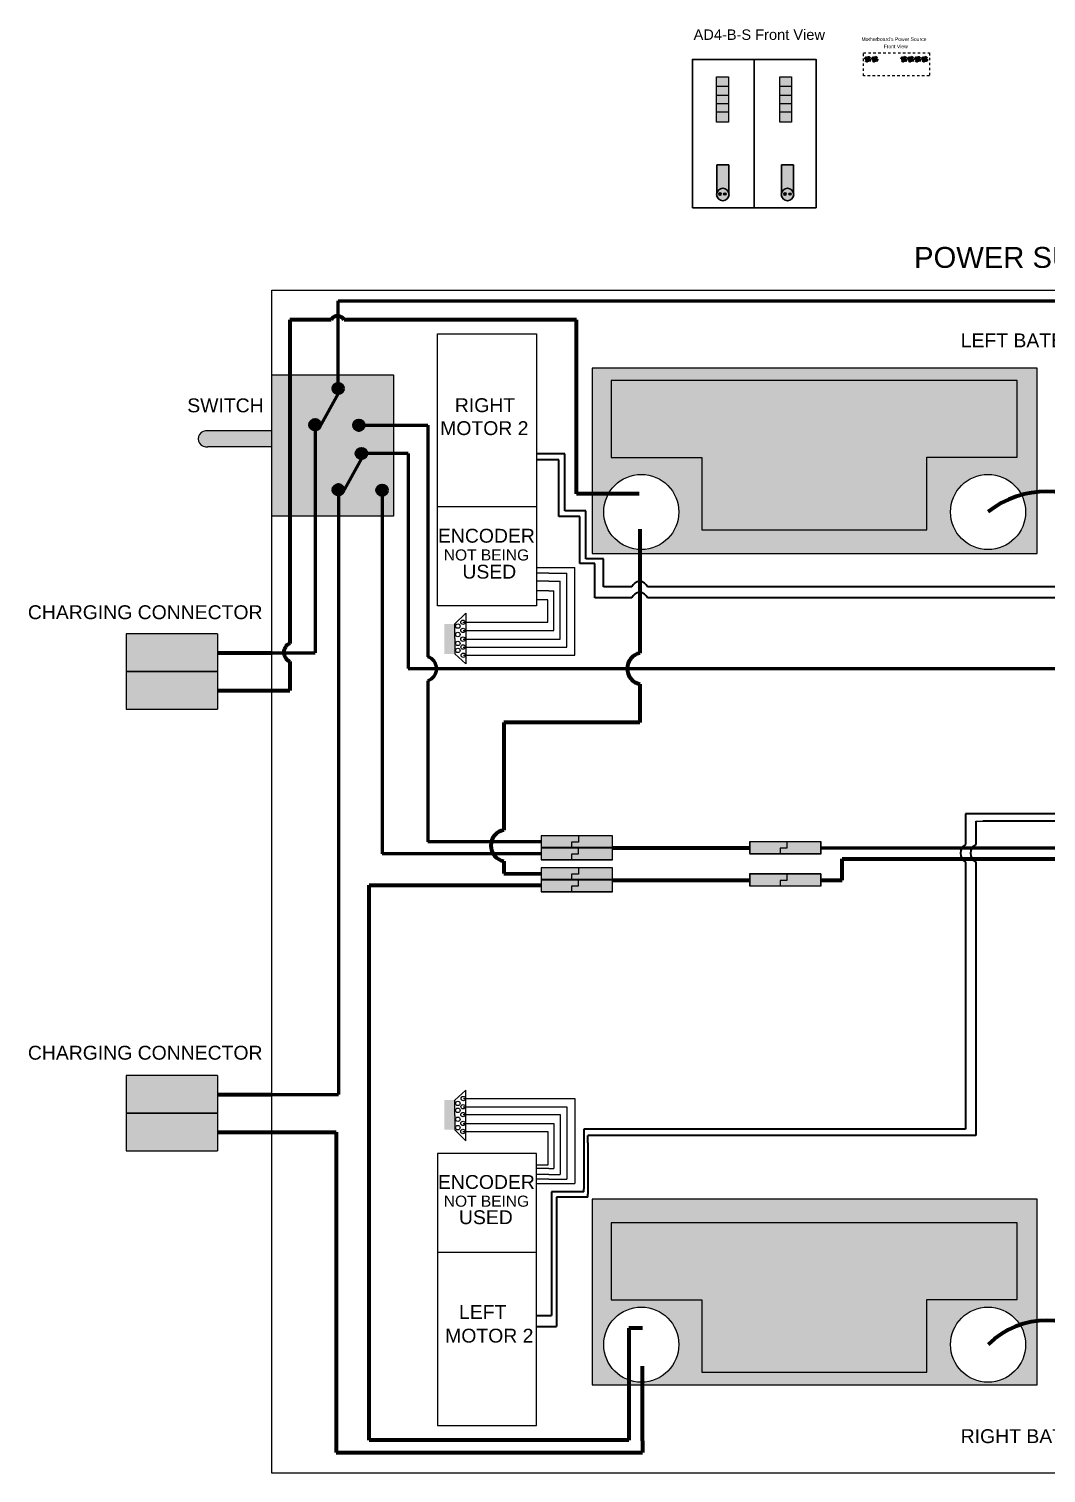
# Model space of a CAD drawing. Header units: inches. Extents: x -5 to 130, y -68 to 69.
# Drawn here: x -5.4 to 35.8, y -66.6 to -8.2 of the extents above; entities that cross this region are included whole.
import ezdxf

# ---------------------------------------------------------------- set-up
doc = ezdxf.new("R2010")
doc.units = ezdxf.units.IN
doc.header["$LTSCALE"] = 0.002
doc.header["$MEASUREMENT"] = 0
doc.linetypes.add('ACAD_ISO03W100', pattern=[30, 12, -18])
for name, color, linetype in [('12VDC', 2, 'Continuous'), ('5VDC', 1, 'Continuous'), ('Battery', 4, 'Continuous'), ('Black GND', 250, 'Continuous'), ('CHARGING CONNECTORS', 250, 'Continuous'), ('Connectors', 250, 'Continuous'), ('encoder wires', 250, 'Continuous'), ('FrontView MB Power Converter', 7, 'ACAD_ISO03W100'), ('MOTOR + ENCODER', 251, 'Continuous'), ('MOTOR CONTROL WIRES', 1, 'Continuous'), ('SWITCH', 251, 'Continuous'), ('Texts', 6, 'Continuous'), ('White Wire Cape', 251, 'Continuous')]:
    doc.layers.add(name, color=color, linetype=linetype)
for name, color, linetype, lineweight in [('12VDC Blue', 5, 'Continuous', 30), ('24VDC', 1, 'Continuous', 60), ('AD4-BS', 250, 'Continuous', 30), ('BATTERY WIRE', 1, 'Continuous', 90), ('tape', 8, 'Continuous', 90)]:
    doc.layers.add(name, color=color, linetype=linetype, lineweight=lineweight)
doc.styles.get("Standard").update_dxf_attribs({"font": 'arial.ttf'})

msp = doc.modelspace()

# ---------------------------------------------------------------- hatches: boundary and pattern name
at = {"layer": '12VDC'}
h = msp.add_hatch(color=256, dxfattribs=at)
h.dxf.hatch_style = 1
h.paths.add_polyline_path([(31.01, -9.418, 1), (30.768, -9.418, 1)])
at = {"layer": '24VDC'}
h = msp.add_hatch(color=7, dxfattribs=at)
h.dxf.hatch_style = 1
h.paths.add_polyline_path([(28.467, -9.418, 1), (28.71, -9.418, 1)])
at = {"layer": '24VDC', "true_color": 0x000000}
h = msp.add_hatch(color=18, dxfattribs=at)
h.dxf.hatch_style = 1
h.paths.add_polyline_path([(28.753, -9.418, 1), (28.996, -9.418, 1)])
at = {"layer": '24VDC', "true_color": 0x000000, "transparency": 33554687}
h = msp.add_hatch(color=18, dxfattribs=at)
h.dxf.hatch_style = 1
h.paths.add_polyline_path([(7.368, -22.736, 1), (6.953, -22.736, 1)])
h = msp.add_hatch(color=18, dxfattribs=at)
h.dxf.hatch_style = 1
h.paths.add_polyline_path([(6.434, -24.202, 1), (6.018, -24.202, 1)])
h = msp.add_hatch(color=18, dxfattribs=at)
h.dxf.hatch_style = 1
h.paths.add_polyline_path([(8.205, -24.222, 1), (7.79, -24.222, 1)])
h = msp.add_hatch(color=18, dxfattribs=at)
h.dxf.hatch_style = 1
h.paths.add_polyline_path([(8.311, -25.366, 1), (7.895, -25.366, 1)])
h = msp.add_hatch(color=18, dxfattribs=at)
h.dxf.hatch_style = 1
h.paths.add_polyline_path([(7.376, -26.833, 1), (6.96, -26.833, 1)])
h = msp.add_hatch(color=18, dxfattribs=at)
h.dxf.hatch_style = 1
h.paths.add_polyline_path([(9.147, -26.852, 1), (8.732, -26.852, 1)])
at = {"layer": '5VDC'}
h = msp.add_hatch(color=256, dxfattribs=at)
h.dxf.hatch_style = 1
h.paths.add_polyline_path([(30.172, -9.418, 1), (29.93, -9.418, 1)])
at = {"layer": 'AD4-BS', "true_color": 0xc7c8ca}
h = msp.add_hatch(color=9, dxfattribs=at)
h.dxf.hatch_style = 1
h.paths.add_polyline_path([(22.965, -13.691), (22.485, -13.691), (22.485, -14.819, -0.74174), (22.965, -14.819)])
h.paths.add_polyline_path([(25.583, -13.691), (25.103, -13.691), (25.103, -14.819, -0.74174), (25.583, -14.819)])
h.paths.add_polyline_path([(22.976, -14.891, 1), (22.474, -14.891, 1)])
h.paths.add_polyline_path([(22.563, -14.871, -1), (22.662, -14.871, -1)], flags=16)
h.paths.add_polyline_path([(22.758, -14.871, -1), (22.857, -14.871, -1)], flags=16)
h.paths.add_polyline_path([(25.594, -14.891, 1), (25.092, -14.891, 1)])
h.paths.add_polyline_path([(25.195, -14.871, -1), (25.294, -14.871, -1)], flags=16)
h.paths.add_polyline_path([(25.39, -14.871, -1), (25.489, -14.871, -1)], flags=16)
at = {"layer": 'AD4-BS'}
h = msp.add_hatch(color=5, dxfattribs=at)
h.dxf.hatch_style = 1
h.paths.add_polyline_path([(22.563, -14.871, 1), (22.662, -14.871, 1)])
at = {"layer": 'AD4-BS', "true_color": 0x000000}
h = msp.add_hatch(color=18, dxfattribs=at)
h.dxf.hatch_style = 1
h.paths.add_polyline_path([(22.758, -14.871, 1), (22.857, -14.871, 1)])
at = {"layer": 'AD4-BS'}
h = msp.add_hatch(color=5, dxfattribs=at)
h.dxf.hatch_style = 1
h.paths.add_polyline_path([(25.195, -14.871, 1), (25.294, -14.871, 1)])
at = {"layer": 'AD4-BS', "true_color": 0x000000}
h = msp.add_hatch(color=18, dxfattribs=at)
h.dxf.hatch_style = 1
h.paths.add_polyline_path([(25.39, -14.871, 1), (25.489, -14.871, 1)])
at = {"layer": 'Battery', "transparency": 33554687}
h = msp.add_hatch(color=1, dxfattribs=at)
h.dxf.hatch_style = 1
h.paths.add_polyline_path([(18.206, -25.524), (21.876, -25.524), (21.876, -28.453), (30.977, -28.453), (30.977, -25.51), (34.637, -25.51), (34.637, -22.413), (18.206, -22.416)], flags=16)
h.paths.add_polyline_path([(35.438, -29.41), (35.438, -21.91), (17.438, -21.91), (17.438, -29.41)])
h.paths.add_polyline_path([(21.876, -25.524), (18.206, -25.524), (18.206, -22.416), (34.637, -22.413), (34.637, -25.51), (30.977, -25.51), (30.977, -28.453), (21.876, -28.453)], flags=16)
h.paths.add_polyline_path([(20.946, -27.732, -1), (17.906, -27.732, -1)], flags=16)
h.paths.add_polyline_path([(34.977, -27.732, -1), (31.936, -27.732, -1)], flags=16)
h.paths.add_polyline_path([(40.665, -25.524), (40.665, -28.453), (49.765, -28.453), (49.765, -25.51), (53.426, -25.51), (53.426, -22.413), (36.994, -22.416), (36.994, -25.524)], flags=0)
h.paths.add_polyline_path([(54.353, -29.41), (54.353, -21.91), (36.353, -21.91), (36.353, -29.41)])
h.paths.add_polyline_path([(39.742, -27.732, -1), (36.702, -27.732, -1)], flags=16)
h.paths.add_polyline_path([(40.665, -25.524), (36.994, -25.524), (36.994, -22.416), (53.426, -22.413), (53.426, -25.51), (49.765, -25.51), (49.765, -28.453), (40.665, -28.453)], flags=16)
h.paths.add_polyline_path([(53.77, -27.732, -1), (50.73, -27.732, -1)], flags=16)
h = msp.add_hatch(color=1, dxfattribs=at)
h.dxf.hatch_style = 1
h.paths.add_polyline_path([(18.206, -22.416), (18.206, -25.524), (21.876, -25.524), (21.876, -28.453), (30.977, -28.453), (30.977, -25.51), (34.637, -25.51), (34.637, -22.413)])
h.paths.add_polyline_path([(36.994, -22.416), (36.994, -25.524), (40.665, -25.524), (40.665, -28.453), (49.765, -28.453), (49.765, -25.51), (53.426, -25.51), (53.426, -22.413)])
at = {"layer": 'Battery', "true_color": 0x105689, "transparency": 33554687}
h = msp.add_hatch(color=146, dxfattribs=at)
h.dxf.hatch_style = 1
h.paths.add_polyline_path([(35.438, -55.533), (17.438, -55.533), (17.438, -63.033), (35.438, -63.033)])
h.paths.add_polyline_path([(34.637, -56.485), (34.637, -59.582), (30.977, -59.582), (30.977, -62.525), (21.876, -62.525), (21.876, -59.596), (18.206, -59.596), (18.206, -56.488)], flags=0)
h.paths.add_polyline_path([(20.946, -61.411, -1), (17.906, -61.411, -1)], flags=16)
h.paths.add_polyline_path([(34.977, -61.411, -1), (31.936, -61.411, -1)], flags=16)
h.paths.add_polyline_path([(54.175, -55.622), (36.175, -55.622), (36.175, -63.122), (54.175, -63.122)])
h.paths.add_polyline_path([(53.296, -56.492), (53.296, -59.589), (49.636, -59.589), (49.636, -62.532), (40.535, -62.532), (40.535, -59.602), (36.865, -59.602), (36.865, -56.495)], flags=16)
h.paths.add_polyline_path([(39.742, -61.411, -1), (36.702, -61.411, -1)], flags=16)
h.paths.add_polyline_path([(53.77, -61.411, -1), (50.73, -61.411, -1)], flags=16)
h.paths.add_polyline_path([(34.637, -56.485), (18.206, -56.488), (18.206, -59.596), (21.876, -59.596), (21.876, -62.525), (30.977, -62.525), (30.977, -59.582), (34.637, -59.582)], flags=16)
h = msp.add_hatch(color=146, dxfattribs=at)
h.dxf.hatch_style = 1
h.paths.add_polyline_path([(30.977, -62.525), (30.977, -59.582), (34.637, -59.582), (34.637, -56.485), (18.206, -56.488), (18.206, -59.596), (21.876, -59.596), (21.876, -62.525)])
h.paths.add_polyline_path([(49.636, -62.532), (49.636, -59.589), (53.296, -59.589), (53.296, -56.492), (36.865, -56.495), (36.865, -59.602), (40.535, -59.602), (40.535, -62.532)])
at = {"layer": 'Black GND'}
h = msp.add_hatch(color=256, dxfattribs=at)
h.dxf.hatch_style = 1
h.paths.add_polyline_path([(30.452, -9.418, 1), (30.21, -9.418, 1)])
h.paths.add_polyline_path([(30.49, -9.418, 1), (30.732, -9.418, 1)])
at = {"layer": 'CHARGING CONNECTORS', "transparency": 33554687}
h = msp.add_hatch(color=1, dxfattribs=at)
h.dxf.hatch_style = 1
h.paths.add_polyline_path([(2.282, -32.664), (-1.413, -32.664), (-1.413, -34.188), (2.282, -34.188)])
h.paths.add_polyline_path([(2.282, -50.53), (-1.413, -50.53), (-1.413, -52.054), (2.282, -52.054)])
at = {"layer": 'CHARGING CONNECTORS', "true_color": 0x000000, "transparency": 33554687}
h = msp.add_hatch(color=18, dxfattribs=at)
h.dxf.hatch_style = 1
h.paths.add_polyline_path([(2.282, -34.188), (-1.413, -34.188), (-1.413, -35.712), (2.282, -35.712)])
h.paths.add_polyline_path([(2.282, -52.054), (-1.413, -52.054), (-1.413, -53.578), (2.282, -53.578)])
at = {"layer": 'Connectors', "true_color": 0x139b48, "transparency": 33554687}
h = msp.add_hatch(color=114, dxfattribs=at)
h.dxf.hatch_style = 1
h.paths.add_polyline_path([(11.459, -32.264), (11.887, -32.264), (11.887, -32.845), (11.887, -33.471), (11.459, -33.471)])
at = {"layer": 'Connectors'}
h = msp.add_hatch(color=1, dxfattribs=at)
h.dxf.hatch_style = 1
h.paths.add_polyline_path([(16.88, -40.837), (16.88, -41.089), (16.604, -41.089), (16.604, -41.318), (15.371, -41.318), (15.371, -40.837)], flags=17)
h.paths.add_polyline_path([(15.371, -41.318), (15.371, -40.837), (18.258, -40.837), (18.258, -41.318)])
h = msp.add_hatch(color=1, dxfattribs=at)
h.dxf.hatch_style = 1
h.paths.add_polyline_path([(16.88, -40.837), (16.88, -41.089), (16.604, -41.089), (16.604, -41.318), (15.371, -41.318), (15.371, -40.837)])
h = msp.add_hatch(color=1, dxfattribs=at)
h.dxf.hatch_style = 1
h.paths.add_polyline_path([(15.371, -41.799), (15.371, -41.318), (16.877, -41.318), (16.877, -41.57), (16.601, -41.57), (16.601, -41.799)])
h.paths.add_polyline_path([(16.601, -41.799), (16.601, -41.57), (16.877, -41.57), (16.877, -41.318), (18.258, -41.318), (18.258, -41.799)])
h = msp.add_hatch(color=1, dxfattribs=at)
h.dxf.hatch_style = 1
h.paths.add_polyline_path([(23.811, -41.558), (23.811, -41.077), (25.317, -41.077), (25.317, -41.329), (25.041, -41.329), (25.041, -41.558)])
h.paths.add_polyline_path([(25.041, -41.558), (25.041, -41.329), (25.317, -41.329), (25.317, -41.077), (26.698, -41.077), (26.698, -41.558)])
at = {"layer": 'Connectors', "true_color": 0x000000}
h = msp.add_hatch(color=18, dxfattribs=at)
h.dxf.hatch_style = 1
h.paths.add_polyline_path([(16.88, -42.13), (16.88, -42.382), (16.604, -42.382), (16.604, -42.611), (15.371, -42.611), (15.371, -42.13)], flags=17)
h.paths.add_polyline_path([(15.371, -42.611), (15.371, -42.13), (18.258, -42.13), (18.258, -42.611)])
h = msp.add_hatch(color=18, dxfattribs=at)
h.dxf.hatch_style = 1
h.paths.add_polyline_path([(16.88, -42.13), (16.88, -42.382), (16.604, -42.382), (16.604, -42.611), (15.371, -42.611), (15.371, -42.13)])
h = msp.add_hatch(color=18, dxfattribs=at)
h.dxf.hatch_style = 1
h.paths.add_polyline_path([(15.371, -43.092), (15.371, -42.611), (16.877, -42.611), (16.877, -42.863), (16.601, -42.863), (16.601, -43.092)])
h.paths.add_polyline_path([(16.601, -43.092), (16.601, -42.863), (16.877, -42.863), (16.877, -42.611), (18.258, -42.611), (18.258, -43.092)])
h = msp.add_hatch(color=18, dxfattribs=at)
h.dxf.hatch_style = 1
h.paths.add_polyline_path([(23.811, -42.86), (23.811, -42.379), (25.317, -42.379), (25.317, -42.631), (25.041, -42.631), (25.041, -42.86)])
h.paths.add_polyline_path([(25.041, -42.86), (25.041, -42.631), (25.317, -42.631), (25.317, -42.379), (26.698, -42.379), (26.698, -42.86)])
at = {"layer": 'Connectors', "true_color": 0x139b48, "transparency": 33554687}
h = msp.add_hatch(color=114, dxfattribs=at)
h.dxf.hatch_style = 1
h.paths.add_polyline_path([(11.459, -52.72), (11.887, -52.72), (11.887, -52.139), (11.887, -51.513), (11.459, -51.513)])
at = {"layer": 'encoder wires'}
h = msp.add_hatch(color=5, dxfattribs=at)
h.dxf.hatch_style = 1
h.paths.add_polyline_path([(22.951, -10.126), (22.47, -10.126), (22.47, -10.508), (22.951, -10.508)])
h.paths.add_polyline_path([(25.507, -10.126), (25.026, -10.126), (25.026, -10.508), (25.507, -10.508)])
h = msp.add_hatch(color=1, dxfattribs=at)
h.dxf.hatch_style = 1
h.paths.add_polyline_path([(22.951, -10.508), (22.47, -10.508), (22.47, -10.875), (22.951, -10.875)])
h.paths.add_polyline_path([(25.507, -10.508), (25.026, -10.508), (25.026, -10.875), (25.507, -10.875)])
h = msp.add_hatch(color=2, dxfattribs=at)
h.dxf.hatch_style = 1
h.paths.add_polyline_path([(22.951, -10.875), (22.47, -10.875), (22.47, -11.21), (22.951, -11.21)])
h.paths.add_polyline_path([(25.507, -10.875), (25.026, -10.875), (25.026, -11.21), (25.507, -11.21)])
h = msp.add_hatch(color=3, dxfattribs=at)
h.dxf.hatch_style = 1
h.paths.add_polyline_path([(22.951, -11.21), (22.47, -11.21), (22.47, -11.545), (22.951, -11.545)])
h.paths.add_polyline_path([(25.507, -11.21), (25.026, -11.21), (25.026, -11.545), (25.507, -11.545)])
at = {"layer": 'encoder wires', "true_color": 0x000000}
h = msp.add_hatch(color=18, dxfattribs=at)
h.dxf.hatch_style = 1
h.paths.add_polyline_path([(22.951, -11.545), (22.47, -11.545), (22.47, -11.968), (22.951, -11.968)])
h.paths.add_polyline_path([(25.507, -11.545), (25.026, -11.545), (25.026, -11.968), (25.507, -11.968)])
at = {"layer": 'SWITCH', "transparency": 33554687}
h = msp.add_hatch(color=8, dxfattribs=at)
h.dxf.hatch_style = 1
h.paths.add_polyline_path([(4.477, -24.451), (1.884, -24.451, 1.188396), (1.884, -25.098), (4.477, -25.098)])
h.paths.add_polyline_path([(5.201, -22.185), (4.477, -22.185), (4.477, -27.899), (5.201, -27.899)])
h.paths.add_polyline_path([(7.161, -22.943, -0.414214), (6.953, -22.736, -0.414214), (7.161, -22.528), (7.161, -22.185), (5.201, -22.185), (5.201, -27.899), (6.226, -27.899), (6.226, -24.41, -0.414214), (6.018, -24.202, -1), (6.434, -24.202, -0.127142), (6.408, -24.303)])
h.paths.add_polyline_path([(9.406, -24.222), (8.205, -24.222, -1), (7.79, -24.222, -1), (8.205, -24.222), (9.406, -24.222), (9.406, -22.185), (7.161, -22.185), (7.161, -22.528, -0.414214), (7.368, -22.736, -0.414214), (7.161, -22.943), (6.408, -24.303, -0.27271), (6.226, -24.41), (6.226, -27.899), (7.168, -27.899), (7.168, -27.04, -0.414214), (6.96, -26.833, -1), (7.376, -26.833, -0.127142), (7.35, -26.933), (8.103, -25.574, -0.414214), (7.895, -25.366, -1), (8.311, -25.366), (9.406, -25.366)])
h.paths.add_polyline_path([(9.406, -25.366), (8.311, -25.366, -0.414214), (8.103, -25.574), (7.35, -26.933, -0.27271), (7.168, -27.04), (7.168, -27.899), (8.94, -27.899), (8.94, -27.06, -0.414214), (8.732, -26.852, -1), (9.147, -26.852, -0.414214), (8.94, -27.06), (8.94, -27.899), (9.406, -27.899)], flags=17)

# ---------------------------------------------------------------- linework, layer by layer
at = {"layer": '12VDC Blue'}
for centre in [(22.613, -14.871), (25.245, -14.871)]:
    msp.add_circle(centre, 0.0494, dxfattribs=at)
at = {"layer": '24VDC'}
for p, q in [((7.161, -19.197), (53.69, -19.197)), ((7.161, -22.528), (7.161, -19.197)), ((7.161, -22.943), (6.408, -24.303)), ((6.226, -24.41), (6.226, -33.426)), ((8.205, -24.222), (10.788, -24.222)), ((10.53, -24.222), (10.788, -24.222)), ((10.788, -24.222), (10.788, -33.263)), ((8.103, -25.574), (7.35, -26.933)), ((9.995, -25.366), (8.311, -25.366)), ((9.995, -25.366), (9.995, -34.064)), ((7.168, -27.04), (7.168, -51.292)), ((8.94, -27.06), (8.94, -40.597)), ((10.788, -33.263), (10.788, -33.584)), ((4.477, -33.426), (5.449, -33.426)), ((5.449, -33.426), (6.226, -33.426)), ((9.995, -34.064), (44.09, -34.064)), ((10.788, -34.558), (10.788, -41.077)), ((8.94, -40.597), (8.94, -41.558)), ((15.371, -41.077), (10.788, -41.077)), ((26.698, -41.318), (51.36, -41.318)), ((15.371, -41.558), (8.94, -41.558)), ((4.477, -51.292), (7.168, -51.292))]:
    msp.add_line(p, q, dxfattribs=at)
at = {"layer": '24VDC', "color": 18, "true_color": 0x000000}
for centre in [(7.161, -22.736), (6.226, -24.202), (7.998, -24.222), (8.103, -25.366), (7.168, -26.833), (8.94, -26.852)]:
    msp.add_circle(centre, 0.208, dxfattribs=at)
at = {"layer": '24VDC'}
msp.add_arc((10.632, -34.071), 0.511, 287.74191, 72.25809, dxfattribs=at)
at = {"layer": 'AD4-BS'}
for p, q in [((23.996, -9.423), (23.996, -15.423)), ((22.485, -14.819), (22.485, -13.691)), ((22.485, -13.691), (22.965, -13.691)), ((22.965, -13.691), (22.965, -14.819)), ((25.103, -14.819), (25.103, -13.691)), ((25.103, -13.691), (25.583, -13.691)), ((25.583, -13.691), (25.583, -14.819))]:
    msp.add_line(p, q, dxfattribs=at)
msp.add_lwpolyline([(21.496, -15.423), (26.496, -15.423), (26.496, -9.423), (21.496, -9.423)], close=True, dxfattribs=at)
for centre in [(22.725, -14.891), (25.343, -14.891)]:
    msp.add_circle(centre, 0.251, dxfattribs=at)
at = {"layer": 'Battery'}
for p, q in [((34.637, -22.413), (18.206, -22.416)), ((18.206, -22.416), (18.206, -25.524)), ((34.637, -25.51), (34.637, -22.413)), ((18.206, -25.524), (21.876, -25.524)), ((21.876, -25.524), (21.876, -28.453)), ((30.977, -28.453), (30.977, -25.51)), ((30.977, -25.51), (34.637, -25.51)), ((21.876, -28.453), (30.977, -28.453)), ((34.637, -56.485), (18.206, -56.488)), ((18.206, -56.488), (18.206, -59.596)), ((34.637, -59.582), (34.637, -56.485)), ((30.977, -62.525), (30.977, -59.582)), ((30.977, -59.582), (34.637, -59.582)), ((18.206, -59.596), (21.876, -59.596)), ((21.876, -59.596), (21.876, -62.525)), ((21.876, -62.525), (30.977, -62.525))]:
    msp.add_line(p, q, dxfattribs=at)
for points in [[(17.438, -21.91), (17.438, -29.41), (35.438, -29.41), (35.438, -21.91)], [(17.438, -55.533), (17.438, -63.033), (35.438, -63.033), (35.438, -55.533)]]:
    msp.add_lwpolyline(points, close=True, dxfattribs=at)
for centre in [(19.426, -27.732), (33.457, -27.732), (19.426, -61.411), (33.457, -61.411)]:
    msp.add_circle(centre, 1.52, dxfattribs=at)
at = {"layer": 'BATTERY WIRE', "color": 5}
msp.add_arc((35.839, -30.725), 3.826, 51.47752, 128.52248, dxfattribs=at)
at = {"layer": 'BATTERY WIRE'}
msp.add_arc((35.839, -63.819), 3.387, 45.29764, 134.70236, dxfattribs=at)
at = {"layer": 'Black GND', "lineweight": 90}
for p, q in [((5.201, -19.962), (5.201, -33.045)), ((6.875, -19.962), (5.201, -19.962)), ((16.809, -19.962), (7.4, -19.962)), ((16.809, -26.999), (16.809, -19.962)), ((19.334, -26.999), (16.809, -26.999)), ((19.363, -28.433), (19.363, -33.442)), ((5.201, -33.779), (5.201, -34.95)), ((4.477, -34.95), (5.201, -34.95)), ((19.363, -34.69), (19.363, -36.248)), ((19.363, -36.248), (13.87, -36.248)), ((13.87, -36.248), (13.87, -40.599)), ((13.87, -41.855), (13.87, -42.357)), ((27.549, -42.62), (27.549, -41.762)), ((27.549, -41.762), (51.36, -41.762)), ((13.87, -42.357), (15.371, -42.371)), ((26.698, -42.62), (27.549, -42.62)), ((8.421, -65.275), (8.421, -42.82)), ((8.421, -42.82), (15.371, -42.82)), ((4.477, -52.816), (7.082, -52.816)), ((7.082, -52.816), (7.082, -65.305)), ((19.477, -60.746), (18.925, -60.746)), ((18.925, -60.746), (18.925, -65.275)), ((19.477, -65.305), (19.477, -62.283)), ((7.082, -65.305), (7.082, -65.779)), ((18.925, -65.275), (8.421, -65.275)), ((19.477, -65.305), (19.477, -65.779)), ((7.082, -65.779), (19.477, -65.779))]:
    msp.add_line(p, q, dxfattribs=at)
at = {"layer": 'Black GND', "color": 0}
for p, q in [((16.877, -41.318), (16.877, -41.57)), ((25.317, -41.329), (25.041, -41.329)), ((25.041, -41.329), (25.041, -41.558)), ((25.317, -41.077), (25.317, -41.329)), ((16.877, -41.57), (16.601, -41.57)), ((16.601, -41.57), (16.601, -41.799)), ((16.877, -42.611), (16.877, -42.863)), ((25.317, -42.631), (25.041, -42.631)), ((25.041, -42.631), (25.041, -42.86)), ((25.317, -42.379), (25.317, -42.631)), ((16.877, -42.863), (16.601, -42.863)), ((16.601, -42.863), (16.601, -43.092))]:
    msp.add_line(p, q, dxfattribs=at)
at = {"layer": 'Black GND'}
for centre in [(22.807, -14.871), (25.44, -14.871)]:
    msp.add_circle(centre, 0.0494, dxfattribs=at)
at = {"layer": 'Black GND', "lineweight": 90}
for centre, radius, start, end in [((7.137, -20.105), 0.298, 28.48604, 151.51396), ((5.365, -33.412), 0.402, 114.112, 245.888), ((19.491, -34.066), 0.637, 101.63303, 258.36697), ((13.971, -41.227), 0.636, 99.07871, 260.92129)]:
    msp.add_arc(centre, radius, start, end, dxfattribs=at)
at = {"layer": 'CHARGING CONNECTORS'}
for p, q in [((2.282, -32.664), (-1.413, -32.664)), ((-1.413, -32.664), (-1.413, -34.188)), ((2.282, -32.664), (2.282, -34.188)), ((-1.413, -34.188), (2.282, -34.188)), ((2.282, -34.188), (-1.413, -34.188)), ((-1.413, -34.188), (-1.413, -35.712)), ((2.282, -34.188), (2.282, -35.712)), ((-1.413, -35.712), (2.282, -35.712)), ((2.282, -50.53), (-1.413, -50.53)), ((-1.413, -50.53), (-1.413, -52.054)), ((2.282, -50.53), (2.282, -52.054)), ((-1.413, -52.054), (2.282, -52.054)), ((2.282, -52.054), (-1.413, -52.054)), ((-1.413, -52.054), (-1.413, -53.578)), ((2.282, -52.054), (2.282, -53.578)), ((-1.413, -53.578), (2.282, -53.578))]:
    msp.add_line(p, q, dxfattribs=at)
at = {"layer": 'CHARGING CONNECTORS', "color": 1, "lineweight": 90}
for p, q in [((2.282, -33.426), (4.477, -33.426)), ((2.282, -51.292), (4.477, -51.292))]:
    msp.add_line(p, q, dxfattribs=at)
at = {"layer": 'CHARGING CONNECTORS', "color": 18, "lineweight": 90, "true_color": 0x000000}
for p, q in [((2.282, -34.95), (4.477, -34.95)), ((2.282, -52.816), (4.477, -52.816))]:
    msp.add_line(p, q, dxfattribs=at)
at = {"layer": 'Connectors'}
for p, q in [((11.887, -32.257), (12.321, -31.822)), ((12.321, -31.822), (12.321, -33.868)), ((11.887, -32.845), (11.887, -32.257)), ((11.887, -32.845), (11.887, -33.465)), ((11.887, -33.465), (12.321, -33.868)), ((16.88, -40.837), (16.88, -41.089)), ((16.877, -41.318), (16.877, -41.57)), ((25.317, -41.329), (25.041, -41.329)), ((25.041, -41.329), (25.041, -41.558)), ((25.317, -41.077), (25.317, -41.329)), ((16.877, -41.57), (16.601, -41.57)), ((16.601, -41.57), (16.601, -41.799)), ((16.877, -42.611), (16.877, -42.863)), ((16.88, -42.13), (16.88, -42.382)), ((25.317, -42.631), (25.041, -42.631)), ((25.041, -42.631), (25.041, -42.86)), ((25.317, -42.379), (25.317, -42.631)), ((16.877, -42.863), (16.601, -42.863)), ((16.601, -42.863), (16.601, -43.092)), ((11.887, -51.519), (12.321, -51.116)), ((12.321, -53.162), (12.321, -51.116)), ((11.887, -52.139), (11.887, -51.519)), ((11.887, -52.139), (11.887, -52.727)), ((11.887, -52.727), (12.321, -53.162))]:
    msp.add_line(p, q, dxfattribs=at)
at = {"layer": 'Connectors', "color": 0}
for p, q in [((16.604, -41.089), (16.604, -41.318)), ((16.88, -41.089), (16.604, -41.089)), ((16.604, -42.382), (16.604, -42.611)), ((16.88, -42.382), (16.604, -42.382))]:
    msp.add_line(p, q, dxfattribs=at)
at = {"layer": 'Connectors'}
for points in [[(15.371, -41.318), (18.258, -41.318), (18.258, -40.837), (15.371, -40.837)], [(15.371, -41.318), (18.258, -41.318), (18.258, -40.837), (15.371, -40.837)], [(15.368, -41.79), (18.255, -41.79), (18.255, -41.309), (15.368, -41.309)], [(15.371, -41.799), (18.258, -41.799), (18.258, -41.318), (15.371, -41.318)], [(23.808, -41.55), (26.695, -41.55), (26.695, -41.069), (23.808, -41.069)], [(23.811, -41.558), (26.698, -41.558), (26.698, -41.077), (23.811, -41.077)], [(15.368, -43.083), (18.255, -43.083), (18.255, -42.602), (15.368, -42.602)], [(15.371, -42.611), (18.258, -42.611), (18.258, -42.13), (15.371, -42.13)], [(15.371, -42.611), (18.258, -42.611), (18.258, -42.13), (15.371, -42.13)], [(15.371, -43.092), (18.258, -43.092), (18.258, -42.611), (15.371, -42.611)], [(23.808, -42.852), (26.695, -42.852), (26.695, -42.371), (23.808, -42.371)], [(23.811, -42.86), (26.698, -42.86), (26.698, -42.379), (23.811, -42.379)]]:
    msp.add_lwpolyline(points, close=True, dxfattribs=at)
for centre in [(12.208, -32.192), (12.003, -32.348), (12.003, -32.688), (12.213, -32.522), (12.003, -33.048), (12.003, -33.331), (12.213, -32.878), (12.217, -33.194), (12.227, -33.526), (12.227, -51.458), (12.003, -51.653), (12.003, -51.935), (12.217, -51.789), (12.003, -52.296), (12.003, -52.635), (12.213, -52.106), (12.213, -52.462), (12.208, -52.791)]:
    msp.add_circle(centre, 0.0896, dxfattribs=at)
at = {"layer": 'encoder wires'}
for p, q in [((22.47, -10.508), (22.951, -10.508)), ((25.026, -10.508), (25.507, -10.508)), ((22.47, -10.875), (22.951, -10.875)), ((25.026, -10.875), (25.507, -10.875)), ((22.47, -11.21), (22.951, -11.21)), ((22.47, -11.545), (22.951, -11.545)), ((25.026, -11.21), (25.507, -11.21)), ((25.026, -11.545), (25.507, -11.545)), ((15.641, -31.285), (15.182, -31.285)), ((15.641, -32.192), (15.641, -31.285)), ((12.208, -32.192), (15.641, -32.192)), ((12.292, -32.916), (12.287, -32.916)), ((12.292, -52.068), (12.287, -52.068)), ((12.208, -52.791), (15.641, -52.791)), ((15.641, -52.791), (15.641, -54.152)), ((15.641, -54.152), (15.182, -54.152))]:
    msp.add_line(p, q, dxfattribs=at)
at = {"layer": 'encoder wires', "color": 5}
for p, q in [((15.182, -29.982), (15.684, -29.982)), ((15.684, -29.982), (16.731, -29.982)), ((16.731, -33.526), (16.731, -29.982)), ((12.227, -33.526), (16.731, -33.526)), ((12.227, -51.458), (16.731, -51.458)), ((16.731, -51.458), (16.731, -54.894)), ((15.182, -54.894), (15.684, -54.894)), ((15.684, -54.894), (16.731, -54.894))]:
    msp.add_line(p, q, dxfattribs=at)
at = {"layer": 'encoder wires', "color": 1}
for p, q in [((15.684, -30.211), (15.182, -30.211)), ((15.684, -30.211), (16.415, -30.211)), ((16.415, -33.194), (16.415, -30.211)), ((12.217, -33.194), (16.415, -33.194)), ((12.217, -51.789), (16.415, -51.789)), ((16.415, -51.789), (16.415, -54.725)), ((15.684, -54.725), (15.182, -54.725)), ((15.684, -54.725), (16.415, -54.725))]:
    msp.add_line(p, q, dxfattribs=at)
at = {"layer": 'encoder wires', "color": 2}
for p, q in [((15.684, -30.531), (15.182, -30.531)), ((15.684, -30.531), (16.139, -30.531)), ((16.139, -32.878), (16.139, -30.531)), ((12.213, -32.878), (16.139, -32.878)), ((12.213, -52.106), (16.139, -52.106)), ((16.139, -52.106), (16.139, -54.534)), ((15.684, -54.534), (15.182, -54.534)), ((15.684, -54.534), (16.139, -54.534))]:
    msp.add_line(p, q, dxfattribs=at)
at = {"layer": 'encoder wires', "color": 3}
for p, q in [((15.684, -30.921), (15.182, -30.921)), ((15.684, -30.921), (15.881, -30.921)), ((15.881, -32.522), (15.881, -30.921)), ((12.213, -32.522), (15.881, -32.522)), ((12.213, -52.462), (15.881, -52.462)), ((15.881, -52.462), (15.881, -54.289)), ((15.684, -54.289), (15.182, -54.289)), ((15.684, -54.289), (15.881, -54.289))]:
    msp.add_line(p, q, dxfattribs=at)
at = {"layer": 'encoder wires'}
for points in [[(22.47, -10.126), (22.951, -10.126), (22.951, -11.968), (22.47, -11.968)], [(25.026, -10.126), (25.507, -10.126), (25.507, -11.968), (25.026, -11.968)]]:
    msp.add_lwpolyline(points, close=True, dxfattribs=at)
at = {"layer": 'FrontView MB Power Converter'}
msp.add_lwpolyline([(28.414, -9.162), (31.083, -9.162), (31.083, -10.091), (28.414, -10.091)], close=True, dxfattribs=at)
for centre in [(28.588, -9.418), (28.875, -9.418), (30.051, -9.418), (30.331, -9.418), (30.611, -9.418), (30.889, -9.418)]:
    msp.add_circle(centre, 0.121, dxfattribs=at)
at = {"layer": 'MOTOR + ENCODER'}
for p, q in [((15.182, -53.686), (11.182, -53.686)), ((11.182, -53.686), (11.182, -57.686)), ((15.182, -57.686), (15.182, -53.686)), ((15.182, -57.686), (11.182, -57.686)), ((11.182, -57.686), (11.182, -64.686)), ((15.182, -64.686), (15.182, -57.686)), ((11.182, -64.686), (15.182, -64.686))]:
    msp.add_line(p, q, dxfattribs=at)
msp.add_lwpolyline([(15.182, -20.528), (15.182, -27.528), (11.182, -27.528), (11.182, -20.528)], close=True, dxfattribs=at)
msp.add_lwpolyline([(15.182, -27.528), (15.182, -31.528), (11.182, -31.528), (11.182, -27.528)], dxfattribs=at)
at = {"layer": 'MOTOR CONTROL WIRES', "lineweight": 35}
for p, q in [((16.326, -25.378), (15.182, -25.378)), ((16.326, -27.679), (16.326, -25.378)), ((17.177, -27.679), (16.326, -27.679)), ((17.177, -29.621), (17.177, -27.679)), ((17.901, -29.621), (17.177, -29.621)), ((17.901, -30.765), (17.901, -29.621)), ((19.045, -30.765), (17.901, -30.765)), ((49.493, -30.765), (19.674, -30.765))]:
    msp.add_line(p, q, dxfattribs=at)
at = {"layer": 'MOTOR CONTROL WIRES', "color": 18, "lineweight": 35, "true_color": 0x000000}
for p, q in [((16.085, -25.626), (15.182, -25.626)), ((16.085, -27.92), (16.085, -25.626)), ((16.942, -27.92), (16.085, -27.92)), ((16.942, -29.817), (16.942, -27.92)), ((17.541, -29.817), (16.942, -29.817)), ((17.541, -31.21), (17.541, -29.817)), ((19.045, -31.21), (17.541, -31.21)), ((49.115, -31.21), (19.674, -31.21)), ((32.55, -39.941), (32.55, -41.18)), ((43.741, -39.941), (32.55, -39.941)), ((32.55, -41.891), (32.55, -52.7)), ((18.035, -52.7), (17.1, -52.7)), ((17.1, -52.7), (17.1, -55.113)), ((32.55, -52.7), (18.035, -52.7)), ((17.1, -55.233), (15.79, -55.233)), ((15.79, -55.233), (15.79, -60.229)), ((17.1, -55.233), (17.1, -55.113)), ((15.182, -60.229), (15.79, -60.229))]:
    msp.add_line(p, q, dxfattribs=at)
at = {"layer": 'MOTOR CONTROL WIRES', "color": 1, "lineweight": 35}
for p, q in [((32.96, -40.236), (32.96, -41.18)), ((43.741, -40.236), (33.244, -40.236)), ((32.96, -41.891), (32.96, -52.956)), ((32.96, -52.956), (17.262, -52.956)), ((17.262, -53.242), (17.262, -52.956)), ((17.262, -53.242), (17.262, -55.329)), ((17.262, -55.449), (15.997, -55.449)), ((15.997, -55.449), (15.997, -60.68)), ((17.262, -55.449), (17.262, -55.329)), ((15.182, -60.68), (15.997, -60.68))]:
    msp.add_line(p, q, dxfattribs=at)
at = {"layer": 'MOTOR CONTROL WIRES'}
msp.add_line((32.96, -40.236), (33.244, -40.236), dxfattribs=at)
at = {"layer": 'MOTOR CONTROL WIRES', "lineweight": 35}
for centre, radius, start, end in [((19.359, -30.883), 0.336, 20.46311, 159.53689), ((33.155, -41.536), 0.405, 118.80028, 241.19972)]:
    msp.add_arc(centre, radius, start, end, dxfattribs=at)
at = {"layer": 'MOTOR CONTROL WIRES', "color": 18, "lineweight": 35, "true_color": 0x000000}
for centre, radius, start, end in [((19.359, -31.328), 0.336, 20.46311, 159.53689), ((32.745, -41.536), 0.405, 118.80028, 241.19972)]:
    msp.add_arc(centre, radius, start, end, dxfattribs=at)
at = {"layer": 'SWITCH'}
for p, q in [((4.477, -22.185), (9.406, -22.185)), ((9.406, -22.185), (9.406, -27.899)), ((4.477, -24.451), (1.884, -24.451)), ((4.477, -25.098), (1.884, -25.098)), ((9.406, -27.899), (4.477, -27.899))]:
    msp.add_line(p, q, dxfattribs=at)
msp.add_arc((1.828, -24.774), 0.328, 80.15923, 279.84077, dxfattribs=at)
at = {"layer": 'tape'}
for p, q in [((18.258, -41.318), (23.808, -41.318)), ((18.258, -42.62), (23.808, -42.62))]:
    msp.add_line(p, q, dxfattribs=at)
at = {"layer": 'White Wire Cape', "color": 18, "true_color": 0x000000}
msp.add_lwpolyline([(63.893, -47.299), (63.893, -66.608), (4.477, -66.608), (4.477, -18.753), (63.893, -18.753), (63.893, -37.019)], dxfattribs=at)

# ---------------------------------------------------------------- texts
at = {"layer": 'Texts'}
for s, height, p in [('AD4-B-S Front View', 0.42283, (21.542, -8.636)), ("Motherboard's Power Source", 0.14583, (28.334, -8.679)), ('Front View', 0.1458, (29.234, -8.973)), ('POWER SUPPLY BOARD', 0.84542, (30.464, -17.857)), ('LEFT BATERIES', 0.56111, (32.35, -21.071)), ('SWITCH', 0.5611, (1.055, -23.7)), ('RIGHT', 0.5611, (11.883, -23.693)), ('MOTOR 2', 0.5611, (11.29, -24.621)), ('ENCODER', 0.5611, (11.2, -28.973)), ('NOT BEING', 0.4492, (11.436, -29.694)), ('USED', 0.5611, (12.188, -30.427)), ('CHARGING CONNECTOR', 0.56111, (-5.393, -32.067)), ('CHARGING CONNECTOR', 0.56111, (-5.393, -49.885)), ('ENCODER', 0.5611, (11.2, -55.113)), ('NOT BEING', 0.4492, (11.436, -55.833)), ('USED', 0.5611, (12.048, -56.538)), ('LEFT', 0.5611, (12.051, -60.369)), ('MOTOR 2', 0.5611, (11.491, -61.328)), ('RIGHT BATERIES', 0.56111, (32.35, -65.395))]:
    msp.add_text(s, height=height, dxfattribs=at).set_placement(p)

doc.saveas('drawing.dxf')
